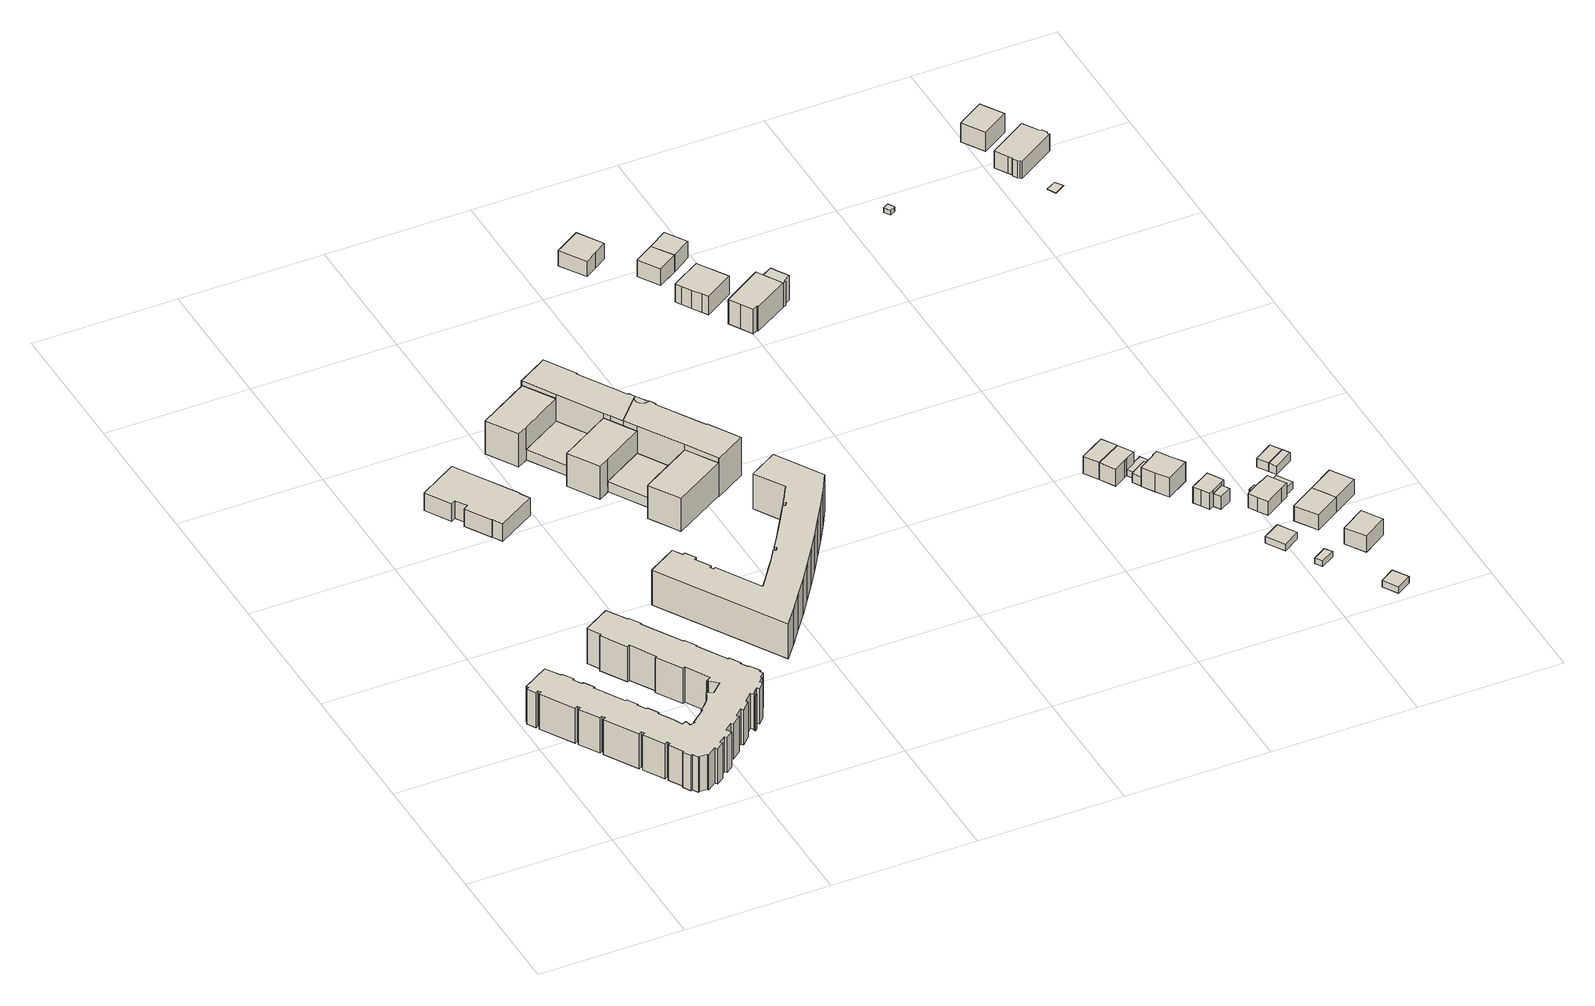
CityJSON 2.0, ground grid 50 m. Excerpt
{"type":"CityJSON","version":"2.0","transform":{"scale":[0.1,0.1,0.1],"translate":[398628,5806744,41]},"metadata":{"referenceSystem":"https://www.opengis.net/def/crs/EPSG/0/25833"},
"CityObjects":{
"building1":{"type":"Building","attributes":{"Gemeindeschluessel":"11000008","BezugspunktDach":"2200","function":"31001_1010","measuredHeight":13.58,"storeysAboveGround":4},"address":[{"country":"Germany","locality":"Berlin","thoroughfareNumber":"37, 39","thoroughfareName":"Elfriede-Kuhr-Straße"},{"country":"Germany","locality":"Berlin","thoroughfareNumber":"14, 16, 18, 20","thoroughfareName":"Hiltrud-Dudek-Weg"}],"geometry":[{"type":"Solid","lod":"1","boundaries":[[[[0,1,2,3,4,5,6,7,8,9,10,11,12,13,14,15,16,17,18,19,20,21,22,23,24,25,26,27,28,29,30,31,32,33,34,35,36,37,38,39,40,41,42,43,44,45,46,47,48,49,50,51,52,53,54,55,56,57,58,59,60,61,62,63,64,65,66,67,68,69,70,71,72,73,74,75,76,77,78,79,80,81,82,83,84,85,86,87,88,89,90,91,92,93,94,95,96,97,98,99,100,101,102,103,104,105,106,107,108,109,110,111,112,113,114,115,116,117,118,119,120,121,122,123]],[[124,125,126,127,128,129,130,131,132,133,134,135,136,137,138,139,140,141,142,143,144,145,146,147,148,149,150,151,152,153,154,155,156,157,158,159,160,161,162,163,164,165,166,167,168,169,170,171,172,173,174,175,176,177,178,179,180,181,182,183,184,185,186,187,188,189,190,191,192,193,194,195,196,197,198,199,200,201,202,203,204,205,206,207,208,209,210,211,212,213,214,215,216,217,218,219,220,221,222,223,224,225,226,227,228,229,230,231,232,233,234,235,236,237,238,239,240,241,242,243,244,245,246,247]],[[124,247,123,122]],[[125,124,122,121]],[[126,125,121,120]],[[127,126,120,119]],[[128,127,119,118]],[[129,128,118,117]],[[130,129,117,116]],[[131,130,116,115]],[[132,131,115,114]],[[133,132,114,113]],[[134,133,113,112]],[[135,134,112,111]],[[136,135,111,110]],[[137,136,110,109]],[[138,137,109,108]],[[139,138,108,107]],[[140,139,107,106]],[[141,140,106,105]],[[142,141,105,104]],[[143,142,104,103]],[[144,143,103,102]],[[145,144,102,101]],[[146,145,101,100]],[[147,146,100,99]],[[148,147,99,98]],[[149,148,98,97]],[[150,149,97,96]],[[151,150,96,95]],[[152,151,95,94]],[[153,152,94,93]],[[154,153,93,92]],[[155,154,92,91]],[[156,155,91,90]],[[157,156,90,89]],[[158,157,89,88]],[[159,158,88,87]],[[160,159,87,86]],[[161,160,86,85]],[[162,161,85,84]],[[163,162,84,83]],[[164,163,83,82]],[[165,164,82,81]],[[166,165,81,80]],[[167,166,80,79]],[[168,167,79,78]],[[169,168,78,77]],[[170,169,77,76]],[[171,170,76,75]],[[172,171,75,74]],[[173,172,74,73]],[[174,173,73,72]],[[175,174,72,71]],[[176,175,71,70]],[[177,176,70,69]],[[178,177,69,68]],[[179,178,68,67]],[[180,179,67,66]],[[181,180,66,65]],[[182,181,65,64]],[[183,182,64,63]],[[184,183,63,62]],[[185,184,62,61]],[[186,185,61,60]],[[187,186,60,59]],[[188,187,59,58]],[[189,188,58,57]],[[190,189,57,56]],[[191,190,56,55]],[[192,191,55,54]],[[193,192,54,53]],[[194,193,53,52]],[[195,194,52,51]],[[196,195,51,50]],[[197,196,50,49]],[[198,197,49,48]],[[199,198,48,47]],[[200,199,47,46]],[[201,200,46,45]],[[202,201,45,44]],[[203,202,44,43]],[[204,203,43,42]],[[205,204,42,41]],[[206,205,41,40]],[[207,206,40,39]],[[208,207,39,38]],[[209,208,38,37]],[[210,209,37,36]],[[211,210,36,35]],[[212,211,35,34]],[[213,212,34,33]],[[214,213,33,32]],[[215,214,32,31]],[[216,215,31,30]],[[217,216,30,29]],[[218,217,29,28]],[[219,218,28,27]],[[220,219,27,26]],[[221,220,26,25]],[[222,221,25,24]],[[223,222,24,23]],[[224,223,23,22]],[[225,224,22,21]],[[226,225,21,20]],[[227,226,20,19]],[[228,227,19,18]],[[229,228,18,17]],[[230,229,17,16]],[[231,230,16,15]],[[232,231,15,14]],[[233,232,14,13]],[[234,233,13,12]],[[235,234,12,11]],[[236,235,11,10]],[[237,236,10,9]],[[238,237,9,8]],[[239,238,8,7]],[[240,239,7,6]],[[241,240,6,5]],[[242,241,5,4]],[[243,242,4,3]],[[244,243,3,2]],[[245,244,2,1]],[[246,245,1,0]],[[247,246,0,123]]]]}]},
"building2":{"type":"Building","attributes":{"Gemeindeschluessel":"11000008","BezugspunktDach":"2200","function":"31001_2020","measuredHeight":6.84,"storeysAboveGround":2},"address":[{"country":"Germany","locality":"Berlin","thoroughfareNumber":"11","thoroughfareName":"Jeanette-Wolff-Straße"}],"geometry":[{"type":"Solid","lod":"1","boundaries":[[[[248,249,250,251,252,253,254,255,256,257,258,259]],[[260,261,262,263,264,265,266,267,268,269,270,271]],[[260,271,259,258]],[[261,260,258,257]],[[262,261,257,256]],[[263,262,256,255]],[[264,263,255,254]],[[265,264,254,253]],[[266,265,253,252]],[[267,266,252,251]],[[268,267,251,250]],[[269,268,250,249]],[[270,269,249,248]],[[271,270,248,259]]]]}]},
"building3":{"type":"Building","attributes":{"Gemeindeschluessel":"11000008","BezugspunktDach":"2200","function":"31001_1010","measuredHeight":13.63,"storeysAboveGround":4},"address":[{"country":"Germany","locality":"Berlin","thoroughfareNumber":"10, 12, 6, 8","thoroughfareName":"Hiltrud-Dudek-Weg"},{"country":"Germany","locality":"Berlin","thoroughfareNumber":"180","thoroughfareName":"Waltersdorfer Chaussee"}],"geometry":[{"type":"Solid","lod":"1","boundaries":[[[[272,273,274,275,276,277,278,279,280,281,282,283,284,285,286,287,288,289,290,291,292,293,294,295,296,297,298,299,300,301,302,303,304,305,306,307,308,309,310,311,312,313]],[[314,315,316,317,318,319,320,321,322,323,324,325,326,327,328,329,330,331,332,333,334,335,336,337,338,339,340,341,342,343,344,345,346,347,348,349,350,351,352,353,354,355]],[[314,355,313,312]],[[315,314,312,311]],[[316,315,311,310]],[[317,316,310,309]],[[318,317,309,308]],[[319,318,308,307]],[[320,319,307,306]],[[321,320,306,305]],[[322,321,305,304]],[[323,322,304,303]],[[324,323,303,302]],[[325,324,302,301]],[[326,325,301,300]],[[327,326,300,299]],[[328,327,299,298]],[[329,328,298,297]],[[330,329,297,296]],[[331,330,296,295]],[[332,331,295,294]],[[333,332,294,293]],[[334,333,293,292]],[[335,334,292,291]],[[336,335,291,290]],[[337,336,290,289]],[[338,337,289,288]],[[339,338,288,287]],[[340,339,287,286]],[[341,340,286,285]],[[342,341,285,284]],[[343,342,284,283]],[[344,343,283,282]],[[345,344,282,281]],[[346,345,281,280]],[[347,346,280,279]],[[348,347,279,278]],[[349,348,278,277]],[[350,349,277,276]],[[351,350,276,275]],[[352,351,275,274]],[[353,352,274,273]],[[354,353,273,272]],[[355,354,272,313]]]]}]},
"building4":{"type":"Building","attributes":{"Gemeindeschluessel":"11000008","function":"31001_1120"},"address":[{"country":"Germany","locality":"Berlin","thoroughfareNumber":"5, 7","thoroughfareName":"Jeanette-Wolff-Straße"},{"country":"Germany","locality":"Berlin","thoroughfareNumber":"170, 172, 174, 176","thoroughfareName":"Waltersdorfer Chaussee"}],"children":["building4-1","building4-2","building4-3","building4-4","building4-5","building4-6","building4-7","building4-8"]},
"building4-1":{"type":"BuildingPart","attributes":{"BezugspunktDach":"2200","measuredHeight":15.52,"storeysAboveGround":4},"parents":["building4"],"geometry":[{"type":"MultiSurface","lod":"1","boundaries":[[[356,357,358,359,360,361,362,363,364,365,366,367,368,369,370,371]],[[372,373,374,375,376,377,378,379,380,381,382,383,384,385,386,387]],[[372,387,371,370]],[[373,372,370,369]],[[374,373,369,368]],[[375,374,368,367]],[[376,375,367,366]],[[377,376,366,365]],[[378,377,365,364]],[[379,378,388,389,390,363]],[[380,379,390,391,362]],[[383,392,393,360,359]],[[394,392,359,358]],[[395,396,397,358,357]],[[385,384,398,399]],[[386,385,357,356],[386,400,401,385]],[[387,386,356,371]],[[364,363,390,389,388]],[[363,362,391,390]],[[381,380,362,361]],[[381,361,360,382]],[[382,393,392,383]],[[384,383,392,394]],[[399,398,397,396,395]],[[400,386,385,401]]]}]},
"building4-2":{"type":"BuildingPart","attributes":{"BezugspunktDach":"2200","measuredHeight":12.77,"storeysAboveGround":4},"parents":["building4"],"geometry":[{"type":"MultiSurface","lod":"1","boundaries":[[[402,403,404,405,406]],[[407,408,409,410,411]],[[407,411,406,405]],[[412,413,405,404]],[[408,407,414,415,416]],[[410,409,403,402]],[[411,410,402,406]],[[416,415,414,413,412]],[[417,409,408,404,403]]]}]},
"building4-3":{"type":"BuildingPart","attributes":{"BezugspunktDach":"2200","measuredHeight":14.76,"storeysAboveGround":4},"parents":["building4"],"geometry":[{"type":"MultiSurface","lod":"1","boundaries":[[[418,419,420,421,422,423,424,425,426,427,428,429,430,431,432,433,434,435,436,437,438,439,440]],[[380,441,442,443,444,445,446,447,448,449,450,451,452,453,454,455,456,457,458,409,408,459,382]],[[380,362,361,360,440,439]],[[441,380,391,460,461,362,462,439,438]],[[463,461,460,464,442,441,438,437]],[[465,463,464,466,443,442,437,436]],[[467,465,436,435]],[[444,443,466,468]],[[445,444,469,468,470,471,467,435,434]],[[472,473,471,434,433]],[[446,445,470,474]],[[475,473,433,432]],[[447,446,474,476]],[[448,447,476,477,478,475,432,431]],[[479,478,477,480,481,449,448,431,430]],[[482,479,430,429]],[[450,449,480,483]],[[484,485,482,429,428]],[[451,450,486,483,487]],[[488,489,485,428,427]],[[452,451,490,487,491]],[[453,452,427,426]],[[454,453,426,425]],[[455,454,425,424]],[[456,455,424,423]],[[457,456,423,422]],[[458,457,422,421]],[[409,458,421,420]],[[404,403,409,420,419]],[[492,412,419,418]],[[459,408,416,493]],[[382,393,494,418,440]],[[381,361,362,380]],[[381,382,360,361]],[[462,362,461,460,391]],[[464,460,461,463]],[[466,464,463,465]],[[468,466,465,467]],[[467,471,470,468,469]],[[474,470,471,473,472]],[[476,474,473,475]],[[475,478,477,476]],[[481,480,477,478,479]],[[483,480,479,482]],[[487,483,486,482,485,484]],[[491,487,490,485,489,488]],[[408,409,403,404]],[[493,416,412,492]],[[459,494,393,382]]]}]},
"building4-4":{"type":"BuildingPart","attributes":{"BezugspunktDach":"2200","measuredHeight":12.76,"storeysAboveGround":4},"parents":["building4"],"geometry":[{"type":"MultiSurface","lod":"1","boundaries":[[[495,496,401,400,497]],[[386,385,498,499,500]],[[386,500,497,400]],[[501,395,401,496]],[[498,385,399,502]],[[499,498,496,495]],[[500,499,495,497]],[[386,503,400,401,385]],[[502,399,395,501]]]}]},
"building4-5":{"type":"BuildingPart","attributes":{"BezugspunktDach":"2200","measuredHeight":12.75,"storeysAboveGround":4},"parents":["building4"],"geometry":[{"type":"MultiSurface","lod":"1","boundaries":[[[504,505,494,392,394,506,507]],[[508,384,383,459,509,510,511]],[[508,511,507,506]],[[396,512,506,394]],[[384,508,513,398]],[[383,382,514]],[[515,516,492,494,505]],[[509,459,493,517]],[[510,509,505,504]],[[511,510,504,507]],[[398,513,512,396]],[[383,384,394,392]],[[392,393,382,383]],[[459,514,382,393,494]],[[517,493,492,516,515]]]}]},
"building4-6":{"type":"BuildingPart","attributes":{"BezugspunktDach":"2200","measuredHeight":3.98,"storeysAboveGround":4},"parents":["building4"],"geometry":[{"type":"Solid","lod":"1","boundaries":[[[[512,396,395,501]],[[399,398,513,502]],[[502,513,512,501]],[[502,501,395,399]],[[398,399,395,396]],[[398,396,512,513]]]]}]},
"building4-7":{"type":"BuildingPart","attributes":{"BezugspunktDach":"2200","measuredHeight":3.91,"storeysAboveGround":4},"parents":["building4"],"geometry":[{"type":"MultiSurface","lod":"1","boundaries":[[[413,412,492,516]],[[493,416,415,517]],[[517,415,413,516]],[[517,518,516,492,493]],[[416,493,492,412]],[[416,412,413,415]]]}]},
"building4-8":{"type":"BuildingPart","attributes":{"BezugspunktDach":"2200","measuredHeight":14.24,"storeysAboveGround":4},"parents":["building4"],"geometry":[{"type":"MultiSurface","lod":"1","boundaries":[[[467,471,473,475,478,479,482,485,489,364,363,362,461,463,465]],[[464,460,391,390,389,491,487,483,480,477,476,474,470,468,466]],[[390,363,362,363]],[[389,364,363,519,363,364]],[[491,389,364,489]],[[466,465,463,464]],[[464,463,461,460]],[[391,460,461,362]],[[391,362,363,390]],[[390,519,363,364,389]],[[487,491,489,485]],[[483,487,485,482]],[[480,483,520,482,479]],[[477,480,479,478]],[[476,477,478,475]],[[476,475,473,474]],[[470,474,473,471]],[[468,470,471,467]],[[468,467,465,466]]]}]},
"building5":{"type":"Building","attributes":{"Gemeindeschluessel":"11000008","BezugspunktDach":"2200","function":"31001_1010","measuredHeight":7.89,"storeysAboveGround":1},"address":[{"country":"Germany","locality":"Berlin","thoroughfareNumber":"163A","thoroughfareName":"Waltersdorfer Chaussee"}],"geometry":[{"type":"Solid","lod":"1","boundaries":[[[[521,522,523,524,525,526]],[[527,528,529,530,531,532]],[[527,532,526,525]],[[528,527,525,524]],[[529,528,524,523]],[[530,529,523,522]],[[531,530,522,521]],[[532,531,521,526]]]]}]},
"building6":{"type":"Building","attributes":{"Gemeindeschluessel":"11000008","BezugspunktDach":"2200","function":"31001_1010","measuredHeight":8.59,"storeysAboveGround":1},"address":[{"country":"Germany","locality":"Berlin","thoroughfareNumber":"165","thoroughfareName":"Waltersdorfer Chaussee"}],"geometry":[{"type":"Solid","lod":"1","boundaries":[[[[533,534,535,536,537]],[[538,539,540,541,542]],[[538,542,537,536]],[[539,538,536,535]],[[540,539,535,534]],[[541,540,534,533]],[[542,541,533,537]]]]}]},
"building7":{"type":"Building","attributes":{"Gemeindeschluessel":"11000008","BezugspunktDach":"2200","function":"31001_1010","measuredHeight":9.73,"storeysAboveGround":1},"address":[{"country":"Germany","locality":"Berlin","thoroughfareNumber":"167","thoroughfareName":"Waltersdorfer Chaussee"}],"geometry":[{"type":"Solid","lod":"1","boundaries":[[[[543,544,545,546,547,548,549,550,551,552]],[[553,554,555,556,557,558,559,560,561,562]],[[553,562,552,551]],[[554,553,551,550]],[[555,554,550,549]],[[556,555,549,548]],[[557,556,548,547]],[[558,557,547,546]],[[559,558,546,545]],[[560,559,545,544]],[[561,560,544,543]],[[562,561,543,552]]]]}]},
"building8":{"type":"Building","attributes":{"Gemeindeschluessel":"11000008","BezugspunktDach":"2200","function":"31001_1010","measuredHeight":8.63,"storeysAboveGround":1},"address":[{"country":"Germany","locality":"Berlin","thoroughfareNumber":"165A","thoroughfareName":"Waltersdorfer Chaussee"}],"geometry":[{"type":"Solid","lod":"1","boundaries":[[[[534,563,564,565,536]],[[566,567,568,540,538]],[[566,538,536,565]],[[567,566,565,564]],[[568,567,564,563]],[[540,568,563,534]],[[538,540,534,536]]]]}]},
"building9":{"type":"Building","attributes":{"Gemeindeschluessel":"11000008","function":"31001_1010"},"address":[{"country":"Germany","locality":"Berlin","thoroughfareNumber":"169","thoroughfareName":"Waltersdorfer Chaussee"}],"children":["building9-1","building9-2"]},
"building9-1":{"type":"BuildingPart","attributes":{"BezugspunktDach":"2200","measuredHeight":10.56,"storeysAboveGround":2},"parents":["building9"],"geometry":[{"type":"MultiSurface","lod":"1","boundaries":[[[569,570,571,572,573,574,575,576,577]],[[578,579,580,581,582,583,584,585,586]],[[578,586,577,576]],[[579,578,576,575]],[[582,581,573,572]],[[583,582,572,571]],[[584,583,571,570]],[[585,584,570,569]],[[586,585,569,577]],[[580,579,575,574]],[[573,581,587,588]],[[580,574,588,587]]]}]},
"building9-2":{"type":"BuildingPart","attributes":{"BezugspunktDach":"2200","measuredHeight":10.64,"storeysAboveGround":2},"parents":["building9"],"geometry":[{"type":"MultiSurface","lod":"1","boundaries":[[[588,573,589,590,591,592,593,575]],[[594,595,596,597,598,581,587,579]],[[594,579,575,593]],[[595,594,593,592]],[[596,595,592,591]],[[597,596,591,590]],[[598,597,590,589]],[[581,598,589,573]],[[579,575,574,588,575]],[[587,581,573,588]],[[599,580,574,575,579]],[[580,587,588,574]]]}]},
"building10":{"type":"Building","attributes":{"Gemeindeschluessel":"11000008","BezugspunktDach":"2200","function":"31001_1010","measuredHeight":7.61,"storeysAboveGround":2},"address":[{"country":"Germany","locality":"Berlin","thoroughfareNumber":"181","thoroughfareName":"Waltersdorfer Chaussee"}],"geometry":[{"type":"Solid","lod":"1","boundaries":[[[[600,601,602,603,604]],[[605,606,607,608,609]],[[605,609,604,603]],[[606,605,603,602]],[[607,606,602,601]],[[608,607,601,600]],[[609,608,600,604]]]]}]},
"building11":{"type":"Building","attributes":{"Gemeindeschluessel":"11000008","BezugspunktDach":"2200","function":"31001_1010","measuredHeight":7.58,"storeysAboveGround":2},"address":[{"country":"Germany","locality":"Berlin","thoroughfareNumber":"181A","thoroughfareName":"Waltersdorfer Chaussee"}],"geometry":[{"type":"Solid","lod":"1","boundaries":[[[[610,611,612,613,614,601,615,600]],[[616,607,617,618,619,620,621,608]],[[616,608,600,615]],[[607,616,615,601]],[[617,607,601,614]],[[618,617,614,613]],[[619,618,613,612]],[[620,619,612,611]],[[621,620,611,610]],[[608,621,610,600]]]]}]},
"building12":{"type":"Building","attributes":{"Gemeindeschluessel":"11000008","BezugspunktDach":"2200","function":"31001_2463","measuredHeight":5.04,"storeysAboveGround":1},"address":[{"country":"Germany","locality":"Berlin","thoroughfareNumber":"183 (1)","thoroughfareName":"Waltersdorfer Chaussee"}],"geometry":[{"type":"Solid","lod":"1","boundaries":[[[[622,623,624,625,626,627]],[[628,629,630,631,632,633]],[[628,633,627,626]],[[629,628,626,625]],[[630,629,625,624]],[[631,630,624,623]],[[632,631,623,622]],[[633,632,622,627]]]]}]},
"building13":{"type":"Building","attributes":{"Gemeindeschluessel":"11000008","BezugspunktDach":"2200","function":"31001_2463","measuredHeight":2.36,"storeysAboveGround":1},"address":[{"country":"Germany","locality":"Berlin","thoroughfareNumber":"181A (1)","thoroughfareName":"Waltersdorfer Chaussee"}],"geometry":[{"type":"Solid","lod":"1","boundaries":[[[[634,635,636,637,638,639]],[[640,641,642,643,628,644]],[[640,644,639,638]],[[641,640,638,637]],[[642,641,637,636]],[[643,642,636,635]],[[628,643,635,634]],[[644,628,634,639]]]]}]},
"building14":{"type":"Building","attributes":{"Gemeindeschluessel":"11000008","BezugspunktDach":"2200","function":"31001_1010","measuredHeight":9.95,"storeysAboveGround":1},"address":[{"country":"Germany","locality":"Berlin","thoroughfareNumber":"183","thoroughfareName":"Waltersdorfer Chaussee"}],"geometry":[{"type":"Solid","lod":"1","boundaries":[[[[645,646,647,648,649,650,651,652]],[[653,654,655,656,657,658,659,660]],[[653,660,652,651]],[[654,653,651,650]],[[655,654,650,649]],[[656,655,649,648]],[[657,656,648,647]],[[658,657,647,646]],[[659,658,646,645]],[[660,659,645,652]]]]}]},
"building15":{"type":"Building","attributes":{"Gemeindeschluessel":"11000008","function":"31001_1010"},"address":[{"country":"Germany","locality":"Berlin","thoroughfareNumber":"185","thoroughfareName":"Waltersdorfer Chaussee"}],"children":["building15-1","building15-2"]},
"building15-1":{"type":"BuildingPart","attributes":{"BezugspunktDach":"2200","measuredHeight":7.48,"storeysAboveGround":1},"parents":["building15"],"geometry":[{"type":"MultiSurface","lod":"1","boundaries":[[[661,662,663,664,665,666,667,668,669]],[[670,671,672,673,674,675,676,677,678]],[[670,678,669,668]],[[671,670,668,667]],[[672,671,667,666]],[[673,672,666,665]],[[674,673,665,664]],[[679,680,664,663]],[[676,675,663,662]],[[677,676,662,661]],[[678,677,661,669]],[[675,674,681,680,679]]]}]},
"building15-2":{"type":"BuildingPart","attributes":{"BezugspunktDach":"2200","measuredHeight":5.03,"storeysAboveGround":1},"parents":["building15"],"geometry":[{"type":"Solid","lod":"1","boundaries":[[[[682,683,684,680,679]],[[674,673,685,686,675]],[[673,674,680,684]],[[685,673,684,683]],[[686,685,683,682]],[[675,686,682,679]],[[674,675,679,680]]]]}]},
"building16":{"type":"Building","attributes":{"Gemeindeschluessel":"11000008","BezugspunktDach":"2200","function":"31001_2463","measuredHeight":2.59,"storeysAboveGround":1},"address":[{"country":"Germany","locality":"Berlin","thoroughfareNumber":"189 (1)","thoroughfareName":"Waltersdorfer Chaussee"}],"geometry":[{"type":"Solid","lod":"1","boundaries":[[[[687,688,689,690]],[[691,692,693,694]],[[691,694,690,689]],[[692,691,689,688]],[[693,692,688,687]],[[694,693,687,690]]]]}]},
"building17":{"type":"Building","attributes":{"Gemeindeschluessel":"11000008","BezugspunktDach":"2200","function":"31001_2463","measuredHeight":2.06,"storeysAboveGround":1},"address":[{"country":"Germany","locality":"Berlin","thoroughfareNumber":"191 (1)","thoroughfareName":"Waltersdorfer Chaussee"}],"geometry":[{"type":"Solid","lod":"1","boundaries":[[[[695,696,697,698]],[[699,700,701,702]],[[699,702,698,697]],[[700,699,697,696]],[[701,700,696,695]],[[702,701,695,698]]]]}]},
"building18":{"type":"Building","attributes":{"Gemeindeschluessel":"11000008","BezugspunktDach":"2200","function":"51009_1610","measuredHeight":3.27,"storeysAboveGround":0},"address":[{"country":"Germany","locality":"Berlin"}],"geometry":[{"type":"Solid","lod":"1","boundaries":[[[[703,704,705,706]],[[707,708,709,710]],[[707,710,706,705]],[[708,707,705,704]],[[709,708,704,703]],[[710,709,703,706]]]]}]},
"building19":{"type":"Building","attributes":{"Gemeindeschluessel":"11000008","BezugspunktDach":"2200","function":"31001_2463","measuredHeight":2.47,"storeysAboveGround":1},"address":[{"country":"Germany","locality":"Berlin","thoroughfareNumber":"193 (1)","thoroughfareName":"Waltersdorfer Chaussee"}],"geometry":[{"type":"Solid","lod":"1","boundaries":[[[[711,712,713,714]],[[715,716,717,718]],[[715,718,714,713]],[[716,715,713,712]],[[717,716,712,711]],[[718,717,711,714]]]]}]},
"building20":{"type":"Building","attributes":{"Gemeindeschluessel":"11000008","function":"31001_1010"},"address":[{"country":"Germany","locality":"Berlin","thoroughfareNumber":"187","thoroughfareName":"Waltersdorfer Chaussee"}],"children":["building20-1","building20-2"]},
"building20-1":{"type":"BuildingPart","attributes":{"BezugspunktDach":"2200","measuredHeight":7.54,"storeysAboveGround":1},"parents":["building20"],"geometry":[{"type":"MultiSurface","lod":"1","boundaries":[[[719,720,721,722,723,724,725,726,727,728,729,730,731,732]],[[733,734,735,736,737,738,739,740,741,742,743,744,745,746]],[[733,746,732,731]],[[734,733,731,730]],[[735,734,730,729]],[[736,735,729,728]],[[737,736,728,727]],[[738,737,727,726]],[[747,748,726,725]],[[749,747,739,725,724]],[[741,740,724,723]],[[742,741,723,722]],[[743,742,722,721]],[[744,743,721,720]],[[745,744,720,719]],[[746,745,719,732]],[[739,738,748,747]],[[740,739,747,749]]]}]},
"building20-2":{"type":"BuildingPart","attributes":{"BezugspunktDach":"2200","measuredHeight":3.26,"storeysAboveGround":1},"parents":["building20"],"geometry":[{"type":"MultiSurface","lod":"1","boundaries":[[[749,750,751,748]],[[752,753,740,738]],[[752,738,748,751]],[[753,752,751,750]],[[740,753,750,749]],[[738,739,747,748]],[[740,749,747,754,739]]]}]},
"building21":{"type":"Building","attributes":{"Gemeindeschluessel":"11000008","BezugspunktDach":"2200","function":"31001_1010","measuredHeight":7.58,"storeysAboveGround":1},"address":[{"country":"Germany","locality":"Berlin","thoroughfareNumber":"189","thoroughfareName":"Waltersdorfer Chaussee"}],"geometry":[{"type":"Solid","lod":"1","boundaries":[[[[755,756,757,758,759]],[[760,761,762,763,764]],[[760,764,759,758]],[[761,760,758,757]],[[762,761,757,756]],[[763,762,756,755]],[[764,763,755,759]]]]}]},
"building22":{"type":"Building","attributes":{"Gemeindeschluessel":"11000008","BezugspunktDach":"2200","function":"31001_1010","measuredHeight":8.44,"storeysAboveGround":1},"address":[{"country":"Germany","locality":"Berlin","thoroughfareNumber":"191","thoroughfareName":"Waltersdorfer Chaussee"}],"geometry":[{"type":"Solid","lod":"1","boundaries":[[[[765,766,767,768,769]],[[770,771,772,773,774]],[[770,774,769,768]],[[771,770,768,767]],[[772,771,767,766]],[[773,772,766,765]],[[774,773,765,769]]]]}]},
"building23":{"type":"Building","attributes":{"Gemeindeschluessel":"11000008","BezugspunktDach":"2200","function":"31001_2723","measuredHeight":3.24,"storeysAboveGround":1},"address":[{"country":"Germany","locality":"Berlin","thoroughfareNumber":"185 (1)","thoroughfareName":"Waltersdorfer Chaussee"}],"geometry":[{"type":"Solid","lod":"1","boundaries":[[[[775,776,777,778]],[[779,780,781,782]],[[779,782,778,777]],[[780,779,777,776]],[[781,780,776,775]],[[782,781,775,778]]]]}]},
"building24":{"type":"Building","attributes":{"Gemeindeschluessel":"11000008","BezugspunktDach":"2200","function":"31001_2723","measuredHeight":3.22,"storeysAboveGround":1},"address":[{"country":"Germany","locality":"Berlin","thoroughfareNumber":"187 (1)","thoroughfareName":"Waltersdorfer Chaussee"}],"geometry":[{"type":"Solid","lod":"1","boundaries":[[[[783,784,776,775]],[[785,786,787,788]],[[785,788,775,776]],[[786,785,776,784]],[[787,786,784,783]],[[788,787,783,775]]]]}]},
"building25":{"type":"Building","attributes":{"Gemeindeschluessel":"11000008","BezugspunktDach":"2200","function":"31001_2723","measuredHeight":1.87,"storeysAboveGround":1},"address":[{"country":"Germany","locality":"Berlin","thoroughfareNumber":"162 (2)","thoroughfareName":"Deutschtaler Straße"}],"geometry":[{"type":"Solid","lod":"1","boundaries":[[[[789,790,791,792]],[[793,794,795,796]],[[793,796,792,791]],[[794,793,791,790]],[[795,794,790,789]],[[796,795,789,792]]]]}]},
"building26":{"type":"Building","attributes":{"Gemeindeschluessel":"11000008","BezugspunktDach":"2200","function":"31001_1010","measuredHeight":7.57,"storeysAboveGround":1},"address":[{"country":"Germany","locality":"Berlin","thoroughfareNumber":"189A","thoroughfareName":"Waltersdorfer Chaussee"}],"geometry":[{"type":"Solid","lod":"1","boundaries":[[[[756,797,798,799,758]],[[800,801,802,762,760]],[[800,760,758,799]],[[801,800,799,798]],[[802,801,798,797]],[[762,802,797,756]],[[760,762,756,758]]]]}]},
"building27":{"type":"Building","attributes":{"Gemeindeschluessel":"11000008","BezugspunktDach":"2200","function":"31001_2723","measuredHeight":0.232,"storeysAboveGround":1},"address":[{"country":"Germany","locality":"Berlin","thoroughfareNumber":"166 (1)","thoroughfareName":"Deutschtaler Straße"}],"geometry":[{"type":"Solid","lod":"1","boundaries":[[[[803,804,805,806]],[[807,808,809,810]],[[807,810,806,805]],[[808,807,805,804]],[[809,808,804,803]],[[810,809,803,806]]]]}]},
"building28":{"type":"Building","attributes":{"Gemeindeschluessel":"11000008","BezugspunktDach":"2200","function":"31001_1010","measuredHeight":8.57,"storeysAboveGround":2},"address":[{"country":"Germany","locality":"Berlin","thoroughfareNumber":"162","thoroughfareName":"Deutschtaler Straße"}],"geometry":[{"type":"Solid","lod":"1","boundaries":[[[[811,812,813,814,815,816]],[[817,818,819,820,821,822]],[[817,822,816,815]],[[818,817,815,814]],[[819,818,814,813]],[[820,819,813,812]],[[821,820,812,811]],[[822,821,811,816]]]]}]},
"building29":{"type":"Building","attributes":{"Gemeindeschluessel":"11000008","BezugspunktDach":"2200","function":"31001_1010","measuredHeight":8.5,"storeysAboveGround":1},"address":[{"country":"Germany","locality":"Berlin","thoroughfareNumber":"164","thoroughfareName":"Deutschtaler Straße"}],"geometry":[{"type":"Solid","lod":"1","boundaries":[[[[823,824,825,826,827,828,829,830,831,832,833,834,835,836,837]],[[838,839,840,841,842,843,844,845,846,847,848,849,850,851,852]],[[838,852,837,836]],[[839,838,836,835]],[[840,839,835,834]],[[841,840,834,833]],[[842,841,833,832]],[[843,842,832,831]],[[844,843,831,830]],[[845,844,830,829]],[[846,845,829,828]],[[847,846,828,827]],[[848,847,827,826]],[[849,848,826,825]],[[850,849,825,824]],[[851,850,824,823]],[[852,851,823,837]]]]}]}
},
"vertices":[
[25,576,168],[34,582,168],[40,572,168],[31,566,168],[98,454,168],[108,459,168],[114,450,168],[104,444,168],[145,376,168],[154,382,168],[160,371,168],[151,366,168],[218,253,168],[228,259,168],[234,249,168],[224,243,168],[267,173,168],[276,178,168],[282,169,168],[272,163,168],[301,115,168],[296,112,168],[312,85,168],[317,88,168],[329,67,168],[333,70,168],[359,68,168],[362,64,168],[394,88,168],[400,80,168],[426,98,168],[420,106,168],[444,125,168],[450,117,168],[476,137,168],[464,152,168],[492,175,168],[498,169,168],[530,195,168],[524,202,168],[551,226,168],[557,219,168],[587,247,168],[581,254,168],[612,283,168],[623,272,168],[618,268,168],[621,265,168],[628,272,168],[621,279,168],[640,298,168],[647,291,168],[669,313,168],[662,320,168],[679,337,168],[676,341,168],[692,357,168],[685,369,168],[690,371,168],[668,407,168],[664,405,168],[650,429,168],[654,431,168],[631,469,168],[627,466,168],[567,567,168],[571,570,168],[547,609,168],[543,607,168],[463,740,168],[467,743,168],[443,783,168],[439,780,168],[398,848,168],[307,794,168],[333,748,168],[326,744,168],[378,657,168],[385,662,168],[437,575,168],[430,571,168],[482,484,168],[489,489,168],[537,408,168],[520,398,168],[522,394,168],[524,396,168],[551,371,168],[513,335,168],[493,347,168],[489,335,168],[483,323,168],[477,313,168],[469,303,168],[460,293,168],[451,285,168],[441,277,168],[444,273,168],[393,231,168],[396,228,168],[377,223,168],[373,244,168],[357,238,168],[344,267,168],[314,318,168],[318,321,168],[297,356,168],[293,354,168],[275,384,168],[279,386,168],[258,422,168],[253,419,168],[194,519,168],[198,522,168],[177,557,168],[172,554,168],[154,584,168],[159,587,168],[137,622,168],[133,620,168],[102,671,168],[13,618,168],[17,610,168],[8,605,168],[17,610,32],[13,618,32],[102,671,32],[133,620,32],[137,622,32],[159,587,32],[154,584,32],[172,554,32],[177,557,32],[198,522,32],[194,519,32],[253,419,32],[258,422,32],[279,386,32],[275,384,32],[293,354,32],[297,356,32],[318,321,32],[314,318,32],[344,267,32],[357,238,32],[373,244,32],[377,223,32],[396,228,32],[393,231,32],[444,273,32],[441,277,32],[451,285,32],[460,293,32],[469,303,32],[477,313,32],[483,323,32],[489,335,32],[493,347,32],[513,335,32],[551,371,32],[524,396,32],[522,394,32],[520,398,32],[537,408,32],[489,489,32],[482,484,32],[430,571,32],[437,575,32],[385,662,32],[378,657,32],[326,744,32],[333,748,32],[307,794,32],[398,848,32],[439,780,32],[443,783,32],[467,743,32],[463,740,32],[543,607,32],[547,609,32],[571,570,32],[567,567,32],[627,466,32],[631,469,32],[654,431,32],[650,429,32],[664,405,32],[668,407,32],[690,371,32],[685,369,32],[692,357,32],[676,341,32],[679,337,32],[662,320,32],[669,313,32],[647,291,32],[640,298,32],[621,279,32],[628,272,32],[621,265,32],[618,268,32],[623,272,32],[612,283,32],[581,254,32],[587,247,32],[557,219,32],[551,226,32],[524,202,32],[530,195,32],[498,169,32],[492,175,32],[464,152,32],[476,137,32],[450,117,32],[444,125,32],[420,106,32],[426,98,32],[400,80,32],[394,88,32],[362,64,32],[359,68,32],[333,70,32],[329,67,32],[317,88,32],[312,85,32],[296,112,32],[301,115,32],[272,163,32],[282,169,32],[276,178,32],[267,173,32],[224,243,32],[234,249,32],[228,259,32],[218,253,32],[151,366,32],[160,371,32],[154,382,32],[145,376,32],[104,444,32],[114,450,32],[108,459,32],[98,454,32],[31,566,32],[40,572,32],[34,582,32],[25,576,32],[8,605,32],
[254,1623,89],[270,1633,89],[294,1594,89],[278,1585,89],[330,1498,89],[331,1499,89],[351,1465,89],[483,1543,89],[463,1577,89],[465,1579,89],[338,1791,89],[203,1710,89],[338,1791,21],[465,1579,21],[463,1577,21],[483,1543,21],[351,1465,21],[331,1499,21],[330,1498,21],[278,1585,21],[294,1594,21],[270,1633,21],[254,1623,21],[203,1710,21],
[876,557,155],[923,615,155],[969,675,155],[1015,734,155],[1059,795,155],[1103,856,155],[1145,918,155],[1187,981,155],[1227,1044,155],[1267,1108,155],[1305,1172,155],[1247,1270,155],[1208,1333,155],[1110,1274,155],[1171,1172,155],[1157,1150,155],[1144,1128,155],[1130,1106,155],[1138,1101,155],[1130,1088,155],[1122,1093,155],[1094,1049,155],[1065,1005,155],[1036,961,155],[1006,918,155],[1013,913,155],[1005,900,155],[997,906,155],[971,868,155],[944,831,155],[916,794,155],[889,758,155],[800,907,155],[792,902,155],[785,915,155],[792,919,155],[761,971,155],[770,977,155],[748,1013,155],[740,1008,155],[720,1041,155],[621,982,155],[720,1041,19],[740,1008,19],[748,1013,19],[770,977,19],[761,971,19],[792,919,19],[785,915,19],[792,902,19],[800,907,19],[889,758,19],[916,794,19],[944,831,19],[971,868,19],[997,906,19],[1005,900,19],[1013,913,19],[1006,918,19],[1036,961,19],[1065,1005,19],[1094,1049,19],[1122,1093,19],[1130,1088,19],[1138,1101,19],[1130,1106,19],[1144,1128,19],[1157,1150,19],[1171,1172,19],[1110,1274,19],[1208,1333,19],[1247,1270,19],[1305,1172,19],[1267,1108,19],[1227,1044,19],[1187,981,19],[1145,918,19],[1103,856,19],[1059,795,19],[1015,734,19],[969,675,19],[923,615,19],[876,557,19],[621,982,19],
[677,1990,163],[740,1886,163],[829,1737,163],[842,1715,163],[865,1676,163],[908,1722,163],[945,1762,163],[949,1766,163],[953,1770,163],[941,1790,163],[938,1788,163],[841,1949,163],[844,1951,163],[781,2057,163],[727,2024,163],[675,1993,163],[727,2024,18],[781,2057,18],[844,1951,18],[841,1949,18],[938,1788,18],[941,1790,18],[953,1770,18],[949,1766,18],[945,1762,18],[908,1722,18],[865,1676,18],[842,1715,18],[829,1737,18],[740,1886,18],[677,1990,18],[675,1993,18],[953,1770,74],[953,1770,21],[949,1766,21],[945,1762,21],[842,1715,145],[865,1676,145],[829,1737,145],[740,1886,60],[829,1737,60],[829,1737,37],[829,1737,20],[740,1886,20],[677,1990,146],[740,1886,146],
[864,1270,146],[1044,1378,146],[981,1483,146],[837,1397,146],[801,1375,146],[837,1397,18],[981,1483,18],[1044,1378,18],[864,1270,18],[801,1375,18],[981,1483,60],[837,1397,60],[837,1397,44],[837,1397,21],[981,1483,21],[1044,1378,48],
[892,1632,166],[981,1483,166],[1044,1378,166],[1045,1376,166],[1151,1439,166],[1088,1545,166],[1085,1543,166],[988,1704,166],[991,1706,166],[979,1727,166],[974,1724,166],[968,1723,166],[963,1723,166],[957,1725,166],[952,1727,166],[948,1731,166],[945,1735,166],[942,1740,166],[941,1746,166],[941,1752,166],[943,1757,166],[945,1762,166],[865,1676,166],[943,1757,18],[941,1752,18],[941,1746,18],[942,1740,18],[945,1735,18],[948,1731,18],[952,1727,18],[957,1725,18],[963,1723,18],[968,1723,18],[974,1724,18],[979,1727,18],[991,1706,18],[988,1704,18],[1085,1543,18],[1088,1545,18],[1151,1439,18],[1045,1376,18],[892,1632,18],[943,1757,21],[943,1757,163],[945,1762,145],[941,1752,163],[941,1752,21],[941,1746,163],[941,1746,21],[942,1740,163],[942,1740,21],[942,1740,127],[945,1735,21],[945,1735,163],[948,1731,46],[948,1731,163],[948,1731,21],[952,1727,163],[952,1727,21],[957,1725,21],[957,1725,163],[963,1723,163],[963,1723,21],[963,1723,160],[968,1723,163],[968,1723,21],[974,1724,92],[974,1724,163],[968,1723,92],[974,1724,21],[979,1727,24],[979,1727,163],[974,1724,146],[979,1727,21],[892,1632,60],[892,1632,21],[892,1632,145],
[560,1778,146],[595,1799,146],[497,1883,146],[595,1799,18],[560,1778,18],[497,1883,18],[595,1799,60],[595,1799,20],[677,1990,82],
[712,1524,145],[748,1546,145],[685,1650,145],[649,1629,145],[685,1650,18],[748,1546,18],[712,1524,18],[649,1629,18],[685,1650,60],[685,1650,20],[891,1633,18],[748,1546,40],[748,1546,60],[748,1546,21],
[748,1546,51],
[949,1766,91],[968,1723,110],
[1166,2534,79],[1210,2562,79],[1253,2590,79],[1199,2676,79],[1155,2648,79],[1111,2621,79],[1155,2648,19],[1199,2676,19],[1253,2590,19],[1210,2562,19],[1166,2534,19],[1111,2621,19],
[1349,2396,83],[1417,2438,83],[1394,2474,83],[1371,2510,83],[1304,2468,83],[1371,2510,18],[1394,2474,18],[1417,2438,18],[1349,2396,18],[1304,2468,18],
[1364,2281,90],[1383,2250,90],[1403,2219,90],[1415,2199,90],[1517,2263,90],[1505,2282,90],[1485,2314,90],[1466,2345,90],[1454,2364,90],[1352,2301,90],[1454,2364,19],[1466,2345,19],[1485,2314,19],[1505,2282,19],[1517,2263,19],[1415,2199,19],[1403,2219,19],[1383,2250,19],[1364,2281,19],[1352,2301,19],
[1484,2481,83],[1462,2517,83],[1439,2553,83],[1439,2553,18],[1462,2517,18],[1484,2481,18],
[1476,2099,108],[1499,2060,108],[1517,2070,108],[1519,2065,108],[1640,2137,108],[1613,2182,108],[1603,2200,108],[1589,2224,108],[1453,2138,108],[1589,2224,14],[1603,2200,14],[1613,2182,14],[1640,2137,14],[1519,2065,14],[1517,2070,14],[1499,2060,14],[1476,2099,14],[1453,2138,14],[1620,2171,14],[1620,2171,108],
[1650,2142,108],[1647,2146,108],[1673,2162,108],[1655,2191,108],[1638,2221,108],[1638,2221,14],[1655,2191,14],[1673,2162,14],[1647,2146,14],[1650,2142,14],[1608,2192,14],
[2120,927,92],[2208,979,92],[2177,1029,92],[2134,1003,92],[2090,977,92],[2134,1003,26],[2177,1029,26],[2208,979,26],[2120,927,26],[2090,977,26],
[2151,875,92],[2195,901,92],[2205,908,92],[2239,928,92],[2237,929,92],[2164,953,92],[2164,953,26],[2237,929,26],[2239,928,26],[2205,908,26],[2195,901,26],[2151,875,26],
[2222,843,60],[2282,880,60],[2280,882,60],[2264,909,60],[2221,882,60],[2205,871,60],[2221,882,25],[2264,909,25],[2280,882,25],[2282,880,25],[2222,843,25],[2205,871,25],
[2221,882,49],[2285,923,49],[2269,948,49],[2237,929,49],[2239,928,49],[2205,908,49],[2239,928,25],[2237,929,25],[2269,948,25],[2285,923,25],[2205,908,25],
[2249,800,97],[2276,757,97],[2355,806,97],[2327,850,97],[2300,894,97],[2280,882,97],[2282,880,97],[2222,843,97],[2282,880,23],[2280,882,23],[2300,894,23],[2327,850,23],[2355,806,23],[2276,757,23],[2249,800,23],[2222,843,23],
[2339,666,92],[2355,639,92],[2372,649,92],[2412,674,92],[2413,674,92],[2424,681,92],[2409,707,92],[2393,734,92],[2324,692,92],[2393,734,30],[2409,707,30],[2424,681,30],[2413,674,30],[2412,674,30],[2372,649,30],[2355,639,30],[2339,666,30],[2324,692,30],[2372,649,80],[2412,674,80],[2412,674,61],
[2387,624,80],[2428,648,80],[2413,674,80],[2428,648,30],[2387,624,30],
[2471,350,57],[2530,387,57],[2492,449,57],[2432,412,57],[2492,449,32],[2530,387,32],[2471,350,32],[2432,412,32],
[2538,228,54],[2586,257,54],[2570,282,54],[2523,253,54],[2570,282,33],[2586,257,33],[2538,228,33],[2523,253,33],
[2499,617,64],[2524,632,64],[2513,650,64],[2488,635,64],[2513,650,31],[2524,632,31],[2499,617,31],[2488,635,31],
[2687,5,59],[2738,37,59],[2706,88,59],[2655,56,59],[2706,88,34],[2738,37,34],[2687,5,34],[2655,56,34],
[2483,565,85],[2502,534,85],[2567,573,85],[2567,574,85],[2594,590,85],[2590,595,85],[2575,620,85],[2559,647,85],[2557,650,85],[2531,634,85],[2530,635,85],[2524,632,85],[2499,617,85],[2465,596,85],[2499,617,30],[2524,632,30],[2530,635,30],[2531,634,30],[2557,650,30],[2559,647,30],[2575,620,30],[2590,595,30],[2594,590,30],[2567,574,30],[2567,573,30],[2502,534,30],[2483,565,30],[2465,596,30],[2575,620,58],[2559,647,58],[2590,595,58],
[2628,618,58],[2597,669,58],[2597,669,30],[2628,618,30],[2575,620,38],
[2608,399,89],[2696,454,89],[2673,492,89],[2649,530,89],[2561,474,89],[2649,530,31],[2673,492,31],[2696,454,31],[2608,399,31],[2561,474,31],
[2690,234,95],[2774,287,95],[2753,321,95],[2732,355,95],[2647,301,95],[2732,355,32],[2753,321,32],[2774,287,32],[2690,234,32],[2647,301,32],
[2601,731,61],[2668,773,61],[2645,810,61],[2578,767,61],[2645,810,28],[2668,773,28],[2601,731,28],[2578,767,28],
[2617,705,61],[2684,748,61],[2668,773,29],[2684,748,29],[2617,705,29],[2601,731,29],
[2140,2409,27],[2159,2420,27],[2146,2442,27],[2127,2430,27],[2146,2442,9],[2159,2420,9],[2140,2409,9],[2127,2430,9],
[2784,510,89],[2761,547,89],[2737,585,89],[2737,585,31],[2761,547,31],[2784,510,31],
[2640,2276,16],[2676,2298,16],[2658,2325,16],[2624,2306,16],[2658,2325,14],[2676,2298,14],[2640,2276,14],[2624,2306,14],
[2537,2555,90],[2631,2614,90],[2616,2638,90],[2598,2666,90],[2583,2691,90],[2489,2632,90],[2583,2691,17],[2598,2666,17],[2616,2638,17],[2631,2614,17],[2537,2555,17],[2489,2632,17],
[2551,2428,82],[2558,2416,82],[2557,2409,82],[2566,2394,82],[2573,2392,82],[2578,2386,82],[2713,2471,82],[2709,2477,82],[2711,2484,82],[2703,2497,82],[2701,2500,82],[2695,2501,82],[2677,2529,82],[2660,2556,82],[2524,2471,82],[2660,2556,16],[2677,2529,16],[2695,2501,16],[2701,2500,16],[2703,2497,16],[2711,2484,16],[2709,2477,16],[2713,2471,16],[2578,2386,16],[2573,2392,16],[2566,2394,16],[2557,2409,16],[2558,2416,16],[2551,2428,16],[2524,2471,16]
]}
